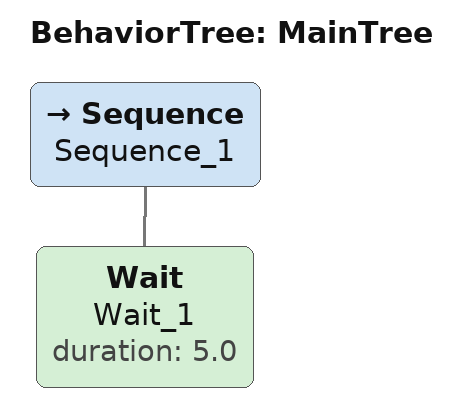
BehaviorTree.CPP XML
<?xml version="1.0" encoding="UTF-8"?>
<root BTCPP_format="4" main_tree_to_execute="MainTree">
  <BehaviorTree ID="MainTree">
    <Sequence name="Sequence_1">
      <Wait name="Wait_1" duration="5.0"/>
    </Sequence>
  </BehaviorTree>
</root>
